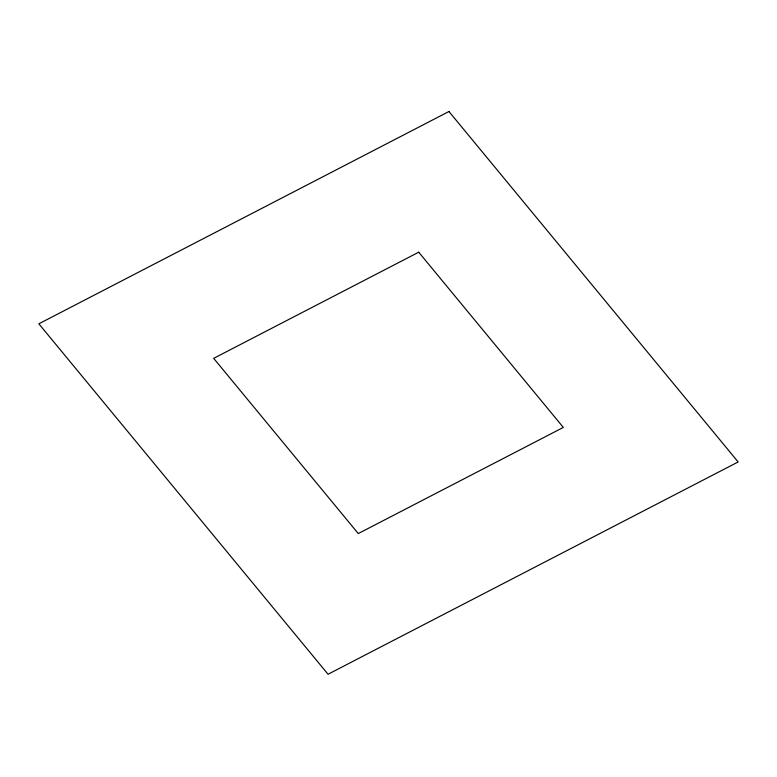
<?xml version="1.0" encoding="UTF-8"?>
<svg xmlns="http://www.w3.org/2000/svg" width="777" height="777" viewBox="0 0 777 777"><rect width="100%" height="100%" fill="white"/><g stroke="black" fill="none" stroke-linecap="round" stroke-linejoin="round"><path stroke-width="1.17" d="M448.951 111.509L38.85 323.805L328.049 674.251L738.15 461.956L448.951 111.509M418.725 252.195L213.675 358.343L358.275 533.566L563.325 427.418L418.725 252.195"/></g></svg>
